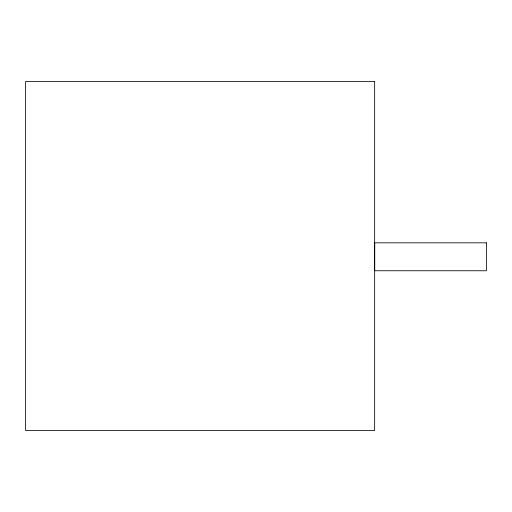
<?xml version="1.0" encoding="UTF-8"?>
<svg xmlns="http://www.w3.org/2000/svg" width="512" height="512" viewBox="0 0 512 512"><rect width="100%" height="100%" fill="white"/><g stroke="black" fill="none" stroke-linecap="round" stroke-linejoin="round"><path stroke-width="0.77" d="M374.65 81.472L25.6 81.472L25.6 430.528L374.65 430.528L374.65 81.472M486.4 242.835L374.701 242.835L374.701 270.758L486.4 270.758L486.4 242.835"/></g></svg>
